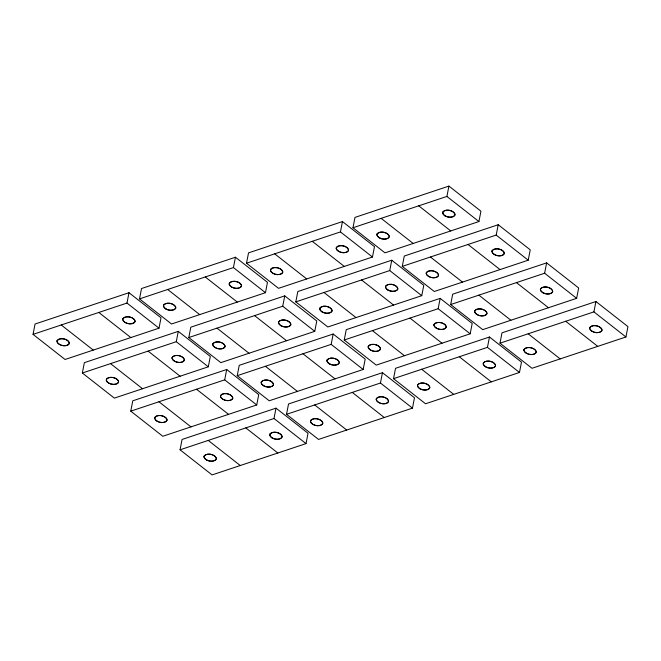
<?xml version="1.0" encoding="UTF-8"?>
<svg xmlns="http://www.w3.org/2000/svg" width="661" height="661" viewBox="0 0 661 661"><rect width="100%" height="100%" fill="white"/><g stroke="black" fill="none" stroke-linecap="round" stroke-linejoin="round"><path stroke-width="0.99" d="M33.05 334.375L35.066 324.022L128.994 292.716L161.02 317.817L159.004 328.17L65.067 359.477L33.05 334.375L126.986 303.069L159.004 328.17M82.344 373.019L84.36 362.666L178.288 331.359L210.314 356.461L208.298 366.814L114.361 398.12L82.344 373.019L176.28 341.712L208.298 366.814M126.986 303.069L128.994 292.716M139.512 298.888L141.52 288.535L235.456 257.228L267.474 282.338L265.466 292.691L171.53 323.997L139.512 298.888L233.44 267.581L265.466 292.691M130.762 411.159L132.778 400.806L226.715 369.499L258.732 394.609L256.724 404.962L162.788 436.268L130.762 411.159L224.699 379.852L256.724 404.962M176.28 341.712L178.288 331.359M188.806 337.54L190.814 327.187L284.751 295.88L316.768 320.982L314.76 331.335L220.824 362.641L188.806 337.54L282.734 306.233L314.76 331.335M180.056 449.81L182.072 439.458L276.009 408.151L308.026 433.252L306.018 443.605L212.082 474.912L180.056 449.81L273.993 418.504L306.018 443.605M233.44 267.581L235.456 257.228M246.512 263.227L248.528 252.874L342.456 221.567L374.481 246.669L372.465 257.022L278.537 288.328L246.512 263.227L340.448 231.92L372.465 257.022M224.699 379.852L226.715 369.499M237.225 375.679L239.241 365.326L333.169 334.02L365.194 359.121L363.178 369.474L269.242 400.781L237.225 375.679L331.161 344.373L363.178 369.474M282.734 306.233L284.751 295.88M295.806 301.879L297.822 291.526L391.758 260.219L423.775 285.321L421.759 295.674L327.831 326.98L295.806 301.879L389.742 270.572L421.759 295.674M273.993 418.504L276.009 408.151M286.519 414.331L288.535 403.978L382.463 372.672L414.488 397.773L412.472 408.126L318.544 439.433L286.519 414.331L380.455 383.016L412.472 408.126M340.448 231.92L342.456 221.567M352.974 227.748L354.982 217.395L448.918 186.088L480.944 211.19L478.928 221.542L384.991 252.849L352.974 227.748L446.91 196.441L478.928 221.542M331.161 344.373L333.169 334.02M344.232 340.018L346.24 329.665L440.176 298.359L472.194 323.46L470.186 333.813L376.249 365.12L344.232 340.018L438.16 308.712L470.186 333.813M389.742 270.572L391.758 260.219M402.268 266.391L404.276 256.038L498.212 224.732L530.238 249.841L528.222 260.194L434.285 291.501L402.268 266.391L496.204 235.085L528.222 260.194M380.455 383.016L382.463 372.672M393.526 378.662L395.534 368.309L489.471 337.003L521.488 362.112L519.48 372.465L425.544 403.772L393.526 378.662L487.454 347.356L519.48 372.465M446.91 196.441L448.918 186.088M438.16 308.712L440.176 298.359M450.686 304.539L452.702 294.186L546.639 262.88L578.656 287.981L576.64 298.334L482.712 329.641L450.686 304.539L544.623 273.224L576.64 298.334M496.204 235.085L498.212 224.732M487.454 347.356L489.471 337.003M499.98 343.183L501.996 332.83L595.933 301.523L627.95 326.625L625.934 336.978L532.006 368.284L499.98 343.183L593.917 311.876L625.934 336.978M544.623 273.224L546.639 262.88M593.917 311.876L595.933 301.523M418.727 205.827L450.744 230.937M468.021 244.479L500.038 269.581M516.439 282.619L548.465 307.729M565.733 321.271L597.759 346.372M381.149 218.353L413.175 243.455M430.443 257.005L462.469 282.107M478.87 295.145L510.887 320.246M528.164 333.788L560.181 358.898M312.265 241.315L344.29 266.416M361.559 279.958L393.584 305.068M409.985 318.098L442.002 343.208M459.279 356.75L491.297 381.851M274.695 253.832L306.712 278.942M323.989 292.484L356.006 317.586M372.407 330.624L404.433 355.725M421.701 369.276L453.727 394.377M205.265 276.976L237.282 302.077M254.559 315.619L286.577 340.729M302.978 353.767L335.003 378.869M352.272 392.411L384.297 417.521M167.687 289.501L199.713 314.603M216.982 328.145L249.007 353.247M265.408 366.285L297.425 391.395M314.702 404.937L346.719 430.038M98.803 312.455L130.828 337.564M148.097 351.107L180.123 376.208M196.524 389.246L228.541 414.348M245.818 427.89L277.835 453M61.233 324.981L93.251 350.082M110.527 363.624L142.545 388.734M158.946 401.772L190.963 426.874M208.24 440.416L240.265 465.526M57.119 340.688L56.986 341.563C58.639 345.877 66.191 347.372 69.182 343.761L69.314 342.894C67.662 338.581 60.11 337.077 57.119 340.688M106.413 379.34L106.281 380.207C107.933 384.528 115.485 386.024 118.476 382.413L118.608 381.546C116.956 377.224 109.404 375.729 106.413 379.34M122.872 318.776L122.739 319.643C124.392 323.964 131.944 325.46 134.943 321.849L135.067 320.982C133.415 316.66 125.863 315.165 122.872 318.776M163.573 305.208L163.449 306.076C165.101 310.397 172.645 311.893 175.644 308.282L175.776 307.415C174.116 303.102 166.572 301.598 163.573 305.208M154.831 417.479L154.707 418.347C156.36 422.668 163.903 424.164 166.903 420.553L167.026 419.685C165.374 415.372 157.83 413.869 154.831 417.479M172.166 357.427L172.034 358.295C173.686 362.608 181.238 364.112 184.237 360.501L184.361 359.625C182.709 355.312 175.157 353.817 172.166 357.427M212.867 343.86L212.743 344.728C214.395 349.041 221.939 350.545 224.938 346.934L225.07 346.067C223.418 341.745 215.866 340.25 212.867 343.86M229.326 283.296L229.202 284.164C230.854 288.477 238.406 289.981 241.397 286.37L241.529 285.502C239.877 281.181 232.325 279.686 229.326 283.296M204.125 456.131L204.001 456.999C205.654 461.312 213.197 462.816 216.197 459.205L216.321 458.337C214.668 454.016 207.124 452.521 204.125 456.131M220.584 395.567L220.46 396.435C222.113 400.748 229.656 402.252 232.655 398.641L232.779 397.773C231.127 393.452 223.583 391.956 220.584 395.567M270.58 269.548L270.448 270.415C272.101 274.736 279.653 276.232 282.652 272.621L282.776 271.754C281.123 267.432 273.571 265.937 270.58 269.548M261.293 382L261.161 382.868C262.814 387.189 270.366 388.685 273.357 385.074L273.489 384.206C271.836 379.885 264.284 378.389 261.293 382M278.628 321.94L278.496 322.808C280.148 327.129 287.7 328.624 290.691 325.014L290.823 324.146C289.171 319.833 281.619 318.329 278.628 321.94M269.878 434.211L269.754 435.078C271.407 439.4 278.95 440.895 281.95 437.285L282.082 436.417C280.421 432.104 272.877 430.6 269.878 434.211M319.874 308.191L319.742 309.067C321.395 313.38 328.947 314.876 331.946 311.265L332.07 310.397C330.417 306.084 322.865 304.581 319.874 308.191M310.587 420.644L310.455 421.511C312.108 425.833 319.66 427.328 322.659 423.718L322.783 422.85C321.13 418.537 313.578 417.033 310.587 420.644M336.333 247.635L336.201 248.503C337.862 252.816 345.406 254.32 348.405 250.709L348.529 249.833C346.876 245.52 339.333 244.025 336.333 247.635M327.046 360.088L326.914 360.956C328.567 365.269 336.119 366.772 339.118 363.162L339.242 362.286C337.589 357.973 330.037 356.477 327.046 360.088M377.034 234.068L376.91 234.936C378.563 239.249 386.115 240.753 389.106 237.142L389.238 236.274C387.586 231.953 380.034 230.458 377.034 234.068M368.293 346.339L368.169 347.207C369.821 351.52 377.365 353.024 380.364 349.413L380.488 348.545C378.836 344.224 371.292 342.729 368.293 346.339M385.627 286.279L385.495 287.147C387.156 291.468 394.7 292.963 397.699 289.353L397.823 288.485C396.17 284.164 388.627 282.668 385.627 286.279M376.34 398.732L376.208 399.599C377.869 403.921 385.413 405.416 388.412 401.805L388.536 400.938C386.883 396.617 379.34 395.121 376.34 398.732M426.328 272.712L426.205 273.58C427.857 277.901 435.409 279.396 438.4 275.786L438.532 274.918C436.88 270.605 429.328 269.101 426.328 272.712M442.796 212.148L442.663 213.016C444.316 217.337 451.868 218.832 454.859 215.222L454.991 214.354C453.339 210.041 445.787 208.537 442.796 212.148M417.587 384.983L417.463 385.85C419.115 390.172 426.659 391.667 429.658 388.057L429.782 387.189C428.13 382.876 420.586 381.372 417.587 384.983M434.046 324.419L433.922 325.286C435.574 329.608 443.126 331.103 446.117 327.492L446.249 326.625C444.597 322.312 437.045 320.808 434.046 324.419M474.755 310.852L474.623 311.719C476.275 316.041 483.827 317.536 486.827 313.925L486.95 313.058C485.298 308.745 477.746 307.241 474.755 310.852M492.09 250.8L491.958 251.667C493.61 255.981 501.162 257.484 504.153 253.874L504.285 253.006C502.633 248.685 495.081 247.189 492.09 250.8M483.34 363.071L483.216 363.938C484.868 368.251 492.42 369.755 495.411 366.144L495.543 365.277C493.891 360.956 486.339 359.46 483.34 363.071M524.049 349.504L523.917 350.371C525.569 354.684 533.121 356.188 536.121 352.577L536.245 351.71C534.592 347.389 527.048 345.893 524.049 349.504M540.508 288.94L540.384 289.807C542.037 294.128 549.58 295.624 552.579 292.013L552.703 291.146C551.051 286.824 543.507 285.329 540.508 288.94M589.802 327.592L589.678 328.459C591.331 332.772 598.874 334.268 601.874 330.665L601.997 329.789C600.345 325.476 592.801 323.981 589.802 327.592M592.008 331.268A6.255 3.363 11 0 0 601.94 330.45A6.255 3.363 11 0 0 593.553 325.65A6.255 3.363 11 0 0 592.008 331.268M526.255 353.189A6.255 3.363 11 0 0 536.187 352.371A6.255 3.363 11 0 0 527.8 347.562A6.255 3.363 11 0 0 526.255 353.189M542.714 292.625A6.255 3.363 11 0 0 552.646 291.807A6.255 3.363 11 0 0 544.259 286.998A6.255 3.363 11 0 0 542.714 292.625M476.961 314.537A6.255 3.363 11 0 0 486.893 313.719A6.255 3.363 11 0 0 478.506 308.918A6.255 3.363 11 0 0 476.961 314.537M494.296 254.485A6.255 3.363 11 0 0 504.227 253.659A6.255 3.363 11 0 0 495.841 248.858A6.255 3.363 11 0 0 494.296 254.485M428.543 276.397A6.255 3.363 11 0 0 438.474 275.579A6.255 3.363 11 0 0 430.088 270.779A6.255 3.363 11 0 0 428.543 276.397M445.002 215.833A6.255 3.363 11 0 0 454.933 215.015A6.255 3.363 11 0 0 446.547 210.215A6.255 3.363 11 0 0 445.002 215.833M379.249 237.753A6.255 3.363 11 0 0 389.18 236.927A6.255 3.363 11 0 0 380.794 232.127A6.255 3.363 11 0 0 379.249 237.753M338.539 251.312A6.255 3.363 11 0 0 348.471 250.494A6.255 3.363 11 0 0 340.085 245.694A6.255 3.363 11 0 0 338.539 251.312M272.786 273.233A6.255 3.363 11 0 0 282.718 272.415A6.255 3.363 11 0 0 274.332 267.606A6.255 3.363 11 0 0 272.786 273.233M387.833 289.964A6.255 3.363 11 0 0 397.765 289.146A6.255 3.363 11 0 0 389.379 284.346A6.255 3.363 11 0 0 387.833 289.964M322.081 311.876A6.255 3.363 11 0 0 332.012 311.058A6.255 3.363 11 0 0 323.626 306.258A6.255 3.363 11 0 0 322.081 311.876M436.26 328.104A6.255 3.363 11 0 0 446.192 327.286A6.255 3.363 11 0 0 437.805 322.485A6.255 3.363 11 0 0 436.26 328.104M370.507 350.024A6.255 3.363 11 0 0 380.439 349.198A6.255 3.363 11 0 0 372.052 344.398A6.255 3.363 11 0 0 370.507 350.024M485.554 366.756A6.255 3.363 11 0 0 495.486 365.93A6.255 3.363 11 0 0 487.099 361.129A6.255 3.363 11 0 0 485.554 366.756M419.801 388.668A6.255 3.363 11 0 0 429.733 387.85A6.255 3.363 11 0 0 421.346 383.05A6.255 3.363 11 0 0 419.801 388.668M378.546 402.417A6.255 3.363 11 0 0 388.478 401.599A6.255 3.363 11 0 0 380.092 396.79A6.255 3.363 11 0 0 378.546 402.417M312.793 424.329A6.255 3.363 11 0 0 322.725 423.511A6.255 3.363 11 0 0 314.339 418.71A6.255 3.363 11 0 0 312.793 424.329M329.252 363.765A6.255 3.363 11 0 0 339.184 362.947A6.255 3.363 11 0 0 330.797 358.146A6.255 3.363 11 0 0 329.252 363.765M263.499 385.685A6.255 3.363 11 0 0 273.431 384.867A6.255 3.363 11 0 0 265.044 380.058A6.255 3.363 11 0 0 263.499 385.685M280.834 325.625A6.255 3.363 11 0 0 290.766 324.807A6.255 3.363 11 0 0 282.379 320.007A6.255 3.363 11 0 0 280.834 325.625M215.081 347.546A6.255 3.363 11 0 0 225.013 346.719A6.255 3.363 11 0 0 216.626 341.919A6.255 3.363 11 0 0 215.081 347.546M231.54 286.981A6.255 3.363 11 0 0 241.472 286.155A6.255 3.363 11 0 0 233.085 281.355A6.255 3.363 11 0 0 231.54 286.981M165.787 308.894A6.255 3.363 11 0 0 175.719 308.076A6.255 3.363 11 0 0 167.332 303.275A6.255 3.363 11 0 0 165.787 308.894M125.078 322.461A6.255 3.363 11 0 0 135.009 321.643A6.255 3.363 11 0 0 126.623 316.842A6.255 3.363 11 0 0 125.078 322.461M59.325 344.373A6.255 3.363 11 0 0 69.256 343.555A6.255 3.363 11 0 0 60.87 338.754A6.255 3.363 11 0 0 59.325 344.373M222.798 399.252A6.255 3.363 11 0 0 232.73 398.426A6.255 3.363 11 0 0 224.343 393.625A6.255 3.363 11 0 0 222.798 399.252M157.037 421.164A6.255 3.363 11 0 0 166.969 420.346A6.255 3.363 11 0 0 158.582 415.546A6.255 3.363 11 0 0 157.037 421.164M272.092 437.896A6.255 3.363 11 0 0 282.024 437.078A6.255 3.363 11 0 0 273.637 432.277A6.255 3.363 11 0 0 272.092 437.896M206.331 459.816A6.255 3.363 11 0 0 216.271 458.99A6.255 3.363 11 0 0 207.885 454.19A6.255 3.363 11 0 0 206.331 459.816M174.372 361.104A6.255 3.363 11 0 0 184.303 360.286A6.255 3.363 11 0 0 175.917 355.486A6.255 3.363 11 0 0 174.372 361.104M108.619 383.025A6.255 3.363 11 0 0 118.55 382.207A6.255 3.363 11 0 0 110.164 377.398A6.255 3.363 11 0 0 108.619 383.025"/></g></svg>
